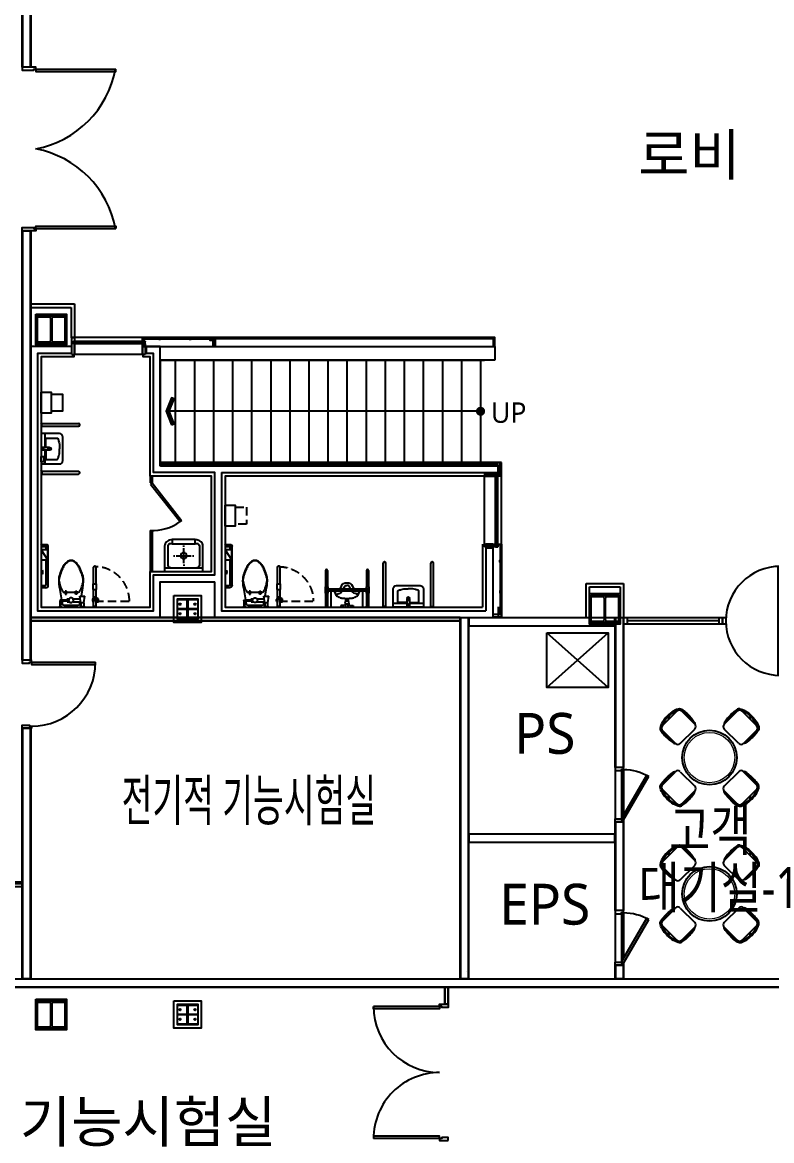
# Model space of a CAD drawing. Header units: millimetres. Extents: x 0 to 420500, y 0 to 297000.
# Drawn here: x 172279 to 183277, y 218560 to 234966 of the extents above; entities that cross this region are included whole.
import ezdxf
from ezdxf.enums import TextEntityAlignment as Align

# ---------------------------------------------------------------- set-up
doc = ezdxf.new("R2010")
doc.units = ezdxf.units.MM
doc.header["$LTSCALE"] = 500
doc.linetypes.add('XR-plan$0$XR-plan$0$DIVIDE', pattern=[1.25, 0.5, -0.25, 0, -0.25, 0, -0.25])
doc.linetypes.add('XR-plan$0$XR-plan$0$HIDDEN', pattern=[0.375, 0.25, -0.125])
doc.layers.add('BACK', color=8, linetype='Continuous')
doc.layers.add('I-FUR-B', color=6, linetype='Continuous')
doc.styles.add('스타일1', font='')
doc.styles.get('스타일1').set_extended_font_data('Malgun Gothic')

# ---------------------------------------------------------------- blocks, each defined once
blk = doc.blocks.new('D-1000')
at = {"layer": 'BACK'}
blk.add_line((30, 125), (30, 1065), dxfattribs=at)
for points in [[(30, 125), (65, 125), (65, 1065), (30, 1065)], [(0, -10), (45, -10), (45, -10), (45, -10), (45, 95), (30, 95), (30, 125), (0, 125), (0, -10)], [(1000, -10), (955, -10), (955, -10), (955, -10), (955, 95), (970, 95), (970, 125), (1000, 125), (1000, -10)]]:
    blk.add_lwpolyline(points, dxfattribs=at)
blk.add_arc((30, 125), 940, 0, 90, dxfattribs=at)
blk = doc.blocks.new('D-2400')
at = {"layer": 'BACK'}
for p, q in [((30, 200), (30, 1370)), ((2370, 200), (2370, 1370))]:
    blk.add_line(p, q, dxfattribs=at)
for points in [[(30, 200), (65, 200), (65, 1370), (30, 1370)], [(2370, 200), (2335, 200), (2335, 1370), (2370, 1370)], [(0, 0), (45, 0), (45, 0), (45, 0), (45, 170), (30, 170), (30, 200), (0, 200), (0, 0)], [(2400, 0), (2355, 0), (2355, 0), (2355, 0), (2355, 170), (2370, 170), (2370, 200), (2400, 200), (2400, 0)]]:
    blk.add_lwpolyline(points, dxfattribs=at)
for centre, start, end in [((-245, -75), 10.7618, 79.2382), ((2645, -75), 100.7618, 169.2382)]:
    blk.add_arc(centre, 1470, start, end, dxfattribs=at)
blk = doc.blocks.new('D-2.0X2.1')
at = {"layer": 'BACK'}
for p, q in [((125, -30), (1095, -30)), ((125, -1970), (1095, -1970))]:
    blk.add_line(p, q, dxfattribs=at)
for points in [[(0, 0), (0, -45), (0, -45), (0, -45), (95, -45), (95, -30), (125, -30), (125, 0), (0, 0)], [(125, -30), (125, -65), (1095, -65), (1095, -30)], [(0, -2000), (0, -1955), (0, -1955), (0, -1955), (95, -1955), (95, -1970), (125, -1970), (125, -2000), (0, -2000)], [(125, -1970), (125, -1935), (1095, -1935), (1095, -1970)]]:
    blk.add_lwpolyline(points, dxfattribs=at)
for centre, start, end in [((125, -30), 270, 0), ((125, -1970), 0, 90)]:
    blk.add_arc(centre, 970, start, end, dxfattribs=at)
blk = doc.blocks.new('D-800A')
at = {"layer": 'BACK'}
for p, q in [((30, 200), (671, 570)), ((755, 170), (45, 170)), ((770, 200), (100, 200)), ((755, 75), (45, 75))]:
    blk.add_line(p, q, dxfattribs=at)
for points in [[(30, 200), (48, 170), (688, 540), (671, 570)], [(0, 75), (45, 75), (45, 75), (45, 75), (45, 170), (30, 170), (30, 200), (0, 200), (0, 75)], [(800, 75), (755, 75), (755, 75), (755, 75), (755, 170), (770, 170), (770, 200), (800, 200), (800, 75)]]:
    blk.add_lwpolyline(points, dxfattribs=at)
blk.add_arc((30, 200), 740, 0, 30, dxfattribs=at)
blk = doc.blocks.new('TABLE SET1')
at = {"color": 0, "lineweight": 0}
blk.add_circle((0, 0), 370, dxfattribs=at)
at = {"layer": 'I-FUR-B', "color": 0, "linetype": 'ByBlock'}
for p, q in [((-478, 681), (-690, 469)), ((-408, 681), (-217, 490)), ((408, 681), (217, 490)), ((478, 681), (690, 469)), ((-616, 592), (-591, 568)), ((-602, 606), (-577, 582)), ((602, 606), (577, 582)), ((616, 592), (591, 568)), ((-690, 398), (-499, 207)), ((-429, 207), (-217, 419)), ((429, 207), (217, 419)), ((690, 398), (499, 207)), ((-690, -398), (-499, -207)), ((-429, -207), (-217, -419)), ((429, -207), (217, -419)), ((690, -398), (499, -207)), ((-478, -681), (-690, -469)), ((-408, -681), (-217, -490)), ((408, -681), (217, -490)), ((478, -681), (690, -469)), ((-616, -592), (-591, -568)), ((-602, -606), (-577, -582)), ((602, -606), (577, -582)), ((616, -592), (591, -568))]:
    blk.add_line(p, q, dxfattribs=at)
blk.add_circle((0, 0), 400, dxfattribs=at)
for centre, radius, start, end in [((-443, 645), 50, 44.9985, 134.9985), ((-442, 708), 7.5, 277.6425, 97.6425), ((443, 645), 50, 45.0015, 135.0015), ((442, 708), 7.5, 82.3575, 262.3575), ((-718, 432), 7.5, 172.3545, 352.3545), ((-655, 433), 50, 134.9985, 224.9985), ((-252, 454), 50, 314.9985, 44.9985), ((252, 454), 50, 135.0015, 225.0015), ((655, 433), 50, 315.0015, 45.0015), ((718, 432), 7.5, 187.6455, 7.6455), ((-464, 242), 50, 224.9985, 314.9985), ((464, 242), 50, 225.0015, 315.0015), ((-464, -242), 50, 45.0015, 135.0015), ((464, -242), 50, 44.9985, 134.9985), ((-718, -432), 7.5, 7.6455, 187.6455), ((-655, -433), 50, 135.0015, 225.0015), ((-252, -454), 50, 315.0015, 45.0015), ((252, -454), 50, 134.9985, 224.9985), ((655, -433), 50, 314.9985, 44.9985), ((718, -432), 7.5, 352.3545, 172.3545), ((-443, -645), 50, 225.0015, 315.0015), ((-442, -708), 7.5, 262.3575, 82.3575), ((443, -645), 50, 224.9985, 314.9985), ((442, -708), 7.5, 97.6425, 277.6425)]:
    blk.add_arc(centre, radius, start, end, dxfattribs=at)
for centre, major_axis, ratio, start_param, end_param in [((-549, 539), (-163, -163), 0.434783, 3.659342, 5.765436), ((326, 601), (110, 112), 0.182269, 0, 3.141593), ((326, 601), (110, 112), 0.182269, 5.851094, 5.976716), ((-611, 317), (-112, 110), 0.182269, 0, 3.141593), ((-611, 317), (-112, 110), 0.182269, 5.851094, 5.976716), ((611, -317), (112, -110), 0.182269, 0, 3.141593), ((-326, -601), (-110, -112), 0.182269, 0, 3.141593), ((549, -539), (163, 163), 0.434783, 3.659342, 5.765436), ((611, -317), (112, -110), 0.182269, 5.851094, 5.976716), ((-326, -601), (-110, -112), 0.182269, 5.851094, 5.976716)]:
    blk.add_ellipse(centre, major_axis=major_axis, ratio=ratio, start_param=start_param, end_param=end_param, dxfattribs=at)
at = {"layer": 'I-FUR-B', "color": 0, "linetype": 'ByBlock', "extrusion": (0, 0, -1)}
for centre, major_axis, ratio, start_param, end_param in [((-326, 601), (-110, 112), 0.182269, 5.851094, 5.976716), ((-326, 601), (-110, 112), 0.182269, 0, 3.141593), ((549, 539), (163, -163), 0.434783, 3.659342, 5.765436), ((611, 317), (112, 110), 0.182269, 0, 3.141593), ((611, 317), (112, 110), 0.182269, 5.851094, 5.976716), ((-611, -317), (-112, -110), 0.182269, 0, 3.141593), ((-549, -539), (-163, 163), 0.434783, 3.659342, 5.765436), ((-611, -317), (-112, -110), 0.182269, 5.851094, 5.976716), ((326, -601), (110, -112), 0.182269, 0, 3.141593), ((326, -601), (110, -112), 0.182269, 5.851094, 5.976716)]:
    blk.add_ellipse(centre, major_axis=major_axis, ratio=ratio, start_param=start_param, end_param=end_param, dxfattribs=at)
at = {"layer": 'I-FUR-B', "color": 0, "linetype": 'ByBlock'}
for points, knots in [([(-441, 701), (-445, 700), (-449, 699), (-459, 697), (-464, 696), (-477, 691), (-486, 688), (-503, 679), (-512, 674), (-531, 663), (-540, 657), (-559, 644), (-568, 636), (-586, 621), (-595, 613), (-613, 596), (-621, 587), (-637, 569), (-645, 560), (-659, 541), (-666, 532), (-678, 513), (-683, 504), (-693, 486), (-697, 477), (-703, 460), (-706, 452), (-709, 440), (-710, 435), (-710, 431)], [3.659342, 3.659342, 3.659342, 3.659342, 3.76167, 3.76167, 3.863999, 3.863999, 4.027435, 4.027435, 4.190872, 4.190872, 4.354309, 4.354309, 4.517745, 4.517745, 4.681182, 4.681182, 4.844618, 4.844618, 5.008055, 5.008055, 5.171492, 5.171492, 5.334928, 5.334928, 5.498365, 5.498365, 5.661802, 5.661802, 5.765436, 5.765436, 5.765436, 5.765436]), ([(-422, 691), (-423, 693), (-424, 694), (-425, 698), (-426, 700), (-427, 703), (-427, 704), (-428, 705)], [5.7265501, 5.7265501, 5.7265501, 5.7265501, 5.8081109, 5.8081109, 5.9106349, 5.9106349, 5.9748515, 5.9748515, 5.9748515, 5.9748515]), ([(-428, 705), (-426, 704), (-425, 704), (-422, 703), (-421, 702), (-417, 700), (-415, 699), (-409, 696), (-404, 692), (-393, 685), (-387, 681), (-375, 671), (-369, 666), (-356, 655), (-349, 649), (-332, 633), (-322, 623), (-302, 603), (-292, 593), (-274, 572), (-266, 562), (-252, 545), (-247, 537), (-238, 525), (-235, 520), (-231, 513), (-229, 510), (-227, 505), (-226, 503), (-225, 500), (-225, 499), (-225, 498)], [0.308334, 0.308334, 0.308334, 0.308334, 0.393328, 0.393328, 0.478323, 0.478323, 0.563318, 0.563318, 0.749316, 0.749316, 0.935315, 0.935315, 1.121313, 1.121313, 1.307312, 1.307312, 1.582737, 1.582737, 1.858163, 1.858163, 2.133588, 2.133588, 2.361079, 2.361079, 2.537351, 2.537351, 2.666518, 2.666518, 2.769042, 2.769042, 2.833259, 2.833259, 2.833259, 2.833259]), ([(428, 705), (426, 704), (425, 704), (422, 703), (421, 702), (417, 700), (415, 699), (409, 696), (404, 692), (393, 685), (387, 681), (375, 671), (369, 666), (356, 655), (349, 649), (332, 633), (322, 623), (302, 603), (292, 593), (274, 572), (266, 562), (252, 545), (247, 537), (238, 525), (235, 520), (231, 513), (229, 510), (227, 505), (226, 503), (225, 500), (225, 499), (225, 498)], [0.308334, 0.308334, 0.308334, 0.308334, 0.393328, 0.393328, 0.478323, 0.478323, 0.563318, 0.563318, 0.749316, 0.749316, 0.935315, 0.935315, 1.121313, 1.121313, 1.307312, 1.307312, 1.582737, 1.582737, 1.858163, 1.858163, 2.133588, 2.133588, 2.361079, 2.361079, 2.537351, 2.537351, 2.666518, 2.666518, 2.769042, 2.769042, 2.833259, 2.833259, 2.833259, 2.833259]), ([(422, 691), (423, 693), (424, 694), (425, 698), (426, 700), (427, 703), (427, 704), (428, 705)], [5.7265501, 5.7265501, 5.7265501, 5.7265501, 5.8081109, 5.8081109, 5.9106349, 5.9106349, 5.9748515, 5.9748515, 5.9748515, 5.9748515]), ([(441, 701), (445, 700), (449, 699), (459, 697), (464, 696), (477, 691), (486, 688), (503, 679), (512, 674), (531, 663), (540, 657), (559, 644), (568, 636), (586, 621), (595, 613), (613, 596), (621, 587), (637, 569), (645, 560), (659, 541), (666, 532), (678, 513), (683, 504), (693, 486), (697, 477), (703, 460), (706, 452), (709, 440), (710, 435), (710, 431)], [3.659342, 3.659342, 3.659342, 3.659342, 3.76167, 3.76167, 3.863999, 3.863999, 4.027435, 4.027435, 4.190872, 4.190872, 4.354309, 4.354309, 4.517745, 4.517745, 4.681182, 4.681182, 4.844618, 4.844618, 5.008055, 5.008055, 5.171492, 5.171492, 5.334928, 5.334928, 5.498365, 5.498365, 5.661802, 5.661802, 5.765436, 5.765436, 5.765436, 5.765436]), ([(-714, 418), (-714, 417), (-713, 416), (-712, 413), (-712, 411), (-710, 408), (-709, 406), (-705, 399), (-702, 394), (-695, 384), (-691, 378), (-681, 366), (-676, 359), (-665, 346), (-659, 339), (-643, 322), (-633, 312), (-613, 292), (-602, 282), (-582, 264), (-572, 256), (-554, 242), (-547, 237), (-535, 229), (-530, 226), (-522, 221), (-519, 220), (-514, 218), (-512, 217), (-510, 216), (-509, 216), (-508, 215)], [0.308334, 0.308334, 0.308334, 0.308334, 0.393328, 0.393328, 0.478323, 0.478323, 0.563318, 0.563318, 0.749316, 0.749316, 0.935315, 0.935315, 1.121313, 1.121313, 1.307312, 1.307312, 1.582737, 1.582737, 1.858163, 1.858163, 2.133588, 2.133588, 2.361079, 2.361079, 2.537351, 2.537351, 2.666518, 2.666518, 2.769042, 2.769042, 2.833259, 2.833259, 2.833259, 2.833259]), ([(-700, 412), (-702, 413), (-704, 414), (-708, 416), (-710, 416), (-712, 417), (-713, 418), (-714, 418)], [5.7265501, 5.7265501, 5.7265501, 5.7265501, 5.8081109, 5.8081109, 5.9106349, 5.9106349, 5.9748515, 5.9748515, 5.9748515, 5.9748515]), ([(714, 418), (714, 417), (713, 416), (712, 413), (712, 411), (710, 408), (709, 406), (705, 399), (702, 394), (695, 384), (691, 378), (681, 366), (676, 359), (665, 346), (659, 339), (643, 322), (633, 312), (613, 292), (602, 282), (582, 264), (572, 256), (554, 242), (547, 237), (535, 229), (530, 226), (522, 221), (519, 220), (514, 218), (512, 217), (510, 216), (509, 216), (508, 215)], [0.308334, 0.308334, 0.308334, 0.308334, 0.393328, 0.393328, 0.478323, 0.478323, 0.563318, 0.563318, 0.749316, 0.749316, 0.935315, 0.935315, 1.121313, 1.121313, 1.307312, 1.307312, 1.582737, 1.582737, 1.858163, 1.858163, 2.133588, 2.133588, 2.361079, 2.361079, 2.537351, 2.537351, 2.666518, 2.666518, 2.769042, 2.769042, 2.833259, 2.833259, 2.833259, 2.833259]), ([(700, 412), (702, 413), (704, 414), (708, 416), (710, 416), (712, 417), (713, 418), (714, 418)], [5.7265501, 5.7265501, 5.7265501, 5.7265501, 5.8081109, 5.8081109, 5.9106349, 5.9106349, 5.9748515, 5.9748515, 5.9748515, 5.9748515]), ([(-714, -418), (-714, -417), (-713, -416), (-712, -413), (-712, -411), (-710, -408), (-709, -406), (-705, -399), (-702, -394), (-695, -384), (-691, -378), (-681, -366), (-676, -359), (-665, -346), (-659, -339), (-643, -322), (-633, -312), (-613, -292), (-602, -282), (-582, -264), (-572, -256), (-554, -242), (-547, -237), (-535, -229), (-530, -226), (-522, -221), (-519, -220), (-514, -218), (-512, -217), (-510, -216), (-509, -216), (-508, -215)], [0.308334, 0.308334, 0.308334, 0.308334, 0.393328, 0.393328, 0.478323, 0.478323, 0.563318, 0.563318, 0.749316, 0.749316, 0.935315, 0.935315, 1.121313, 1.121313, 1.307312, 1.307312, 1.582737, 1.582737, 1.858163, 1.858163, 2.133588, 2.133588, 2.361079, 2.361079, 2.537351, 2.537351, 2.666518, 2.666518, 2.769042, 2.769042, 2.833259, 2.833259, 2.833259, 2.833259]), ([(714, -418), (714, -417), (713, -416), (712, -413), (712, -411), (710, -408), (709, -406), (705, -399), (702, -394), (695, -384), (691, -378), (681, -366), (676, -359), (665, -346), (659, -339), (643, -322), (633, -312), (613, -292), (602, -282), (582, -264), (572, -256), (554, -242), (547, -237), (535, -229), (530, -226), (522, -221), (519, -220), (514, -218), (512, -217), (510, -216), (509, -216), (508, -215)], [0.308334, 0.308334, 0.308334, 0.308334, 0.393328, 0.393328, 0.478323, 0.478323, 0.563318, 0.563318, 0.749316, 0.749316, 0.935315, 0.935315, 1.121313, 1.121313, 1.307312, 1.307312, 1.582737, 1.582737, 1.858163, 1.858163, 2.133588, 2.133588, 2.361079, 2.361079, 2.537351, 2.537351, 2.666518, 2.666518, 2.769042, 2.769042, 2.833259, 2.833259, 2.833259, 2.833259]), ([(-700, -412), (-702, -413), (-704, -414), (-708, -416), (-710, -416), (-712, -417), (-713, -418), (-714, -418)], [5.7265501, 5.7265501, 5.7265501, 5.7265501, 5.8081109, 5.8081109, 5.9106349, 5.9106349, 5.9748515, 5.9748515, 5.9748515, 5.9748515]), ([(-441, -701), (-445, -700), (-449, -699), (-459, -697), (-464, -696), (-477, -691), (-486, -688), (-503, -679), (-512, -674), (-531, -663), (-540, -657), (-559, -644), (-568, -636), (-586, -621), (-595, -613), (-613, -596), (-621, -587), (-637, -569), (-645, -560), (-659, -541), (-666, -532), (-678, -513), (-683, -504), (-693, -486), (-697, -477), (-703, -460), (-706, -452), (-709, -440), (-710, -435), (-710, -431)], [3.659342, 3.659342, 3.659342, 3.659342, 3.76167, 3.76167, 3.863999, 3.863999, 4.027435, 4.027435, 4.190872, 4.190872, 4.354309, 4.354309, 4.517745, 4.517745, 4.681182, 4.681182, 4.844618, 4.844618, 5.008055, 5.008055, 5.171492, 5.171492, 5.334928, 5.334928, 5.498365, 5.498365, 5.661802, 5.661802, 5.765436, 5.765436, 5.765436, 5.765436]), ([(441, -701), (445, -700), (449, -699), (459, -697), (464, -696), (477, -691), (486, -688), (503, -679), (512, -674), (531, -663), (540, -657), (559, -644), (568, -636), (586, -621), (595, -613), (613, -596), (621, -587), (637, -569), (645, -560), (659, -541), (666, -532), (678, -513), (683, -504), (693, -486), (697, -477), (703, -460), (706, -452), (709, -440), (710, -435), (710, -431)], [3.659342, 3.659342, 3.659342, 3.659342, 3.76167, 3.76167, 3.863999, 3.863999, 4.027435, 4.027435, 4.190872, 4.190872, 4.354309, 4.354309, 4.517745, 4.517745, 4.681182, 4.681182, 4.844618, 4.844618, 5.008055, 5.008055, 5.171492, 5.171492, 5.334928, 5.334928, 5.498365, 5.498365, 5.661802, 5.661802, 5.765436, 5.765436, 5.765436, 5.765436]), ([(700, -412), (702, -413), (704, -414), (708, -416), (710, -416), (712, -417), (713, -418), (714, -418)], [5.7265501, 5.7265501, 5.7265501, 5.7265501, 5.8081109, 5.8081109, 5.9106349, 5.9106349, 5.9748515, 5.9748515, 5.9748515, 5.9748515]), ([(-428, -705), (-426, -704), (-425, -704), (-422, -703), (-421, -702), (-417, -700), (-415, -699), (-409, -696), (-404, -692), (-393, -685), (-387, -681), (-375, -671), (-369, -666), (-356, -655), (-349, -649), (-332, -633), (-322, -623), (-302, -603), (-292, -593), (-274, -572), (-266, -562), (-252, -545), (-247, -537), (-238, -525), (-235, -520), (-231, -513), (-229, -510), (-227, -505), (-226, -503), (-225, -500), (-225, -499), (-225, -498)], [0.308334, 0.308334, 0.308334, 0.308334, 0.393328, 0.393328, 0.478323, 0.478323, 0.563318, 0.563318, 0.749316, 0.749316, 0.935315, 0.935315, 1.121313, 1.121313, 1.307312, 1.307312, 1.582737, 1.582737, 1.858163, 1.858163, 2.133588, 2.133588, 2.361079, 2.361079, 2.537351, 2.537351, 2.666518, 2.666518, 2.769042, 2.769042, 2.833259, 2.833259, 2.833259, 2.833259]), ([(428, -705), (426, -704), (425, -704), (422, -703), (421, -702), (417, -700), (415, -699), (409, -696), (404, -692), (393, -685), (387, -681), (375, -671), (369, -666), (356, -655), (349, -649), (332, -633), (322, -623), (302, -603), (292, -593), (274, -572), (266, -562), (252, -545), (247, -537), (238, -525), (235, -520), (231, -513), (229, -510), (227, -505), (226, -503), (225, -500), (225, -499), (225, -498)], [0.308334, 0.308334, 0.308334, 0.308334, 0.393328, 0.393328, 0.478323, 0.478323, 0.563318, 0.563318, 0.749316, 0.749316, 0.935315, 0.935315, 1.121313, 1.121313, 1.307312, 1.307312, 1.582737, 1.582737, 1.858163, 1.858163, 2.133588, 2.133588, 2.361079, 2.361079, 2.537351, 2.537351, 2.666518, 2.666518, 2.769042, 2.769042, 2.833259, 2.833259, 2.833259, 2.833259]), ([(-422, -691), (-423, -693), (-424, -694), (-425, -698), (-426, -700), (-427, -703), (-427, -704), (-428, -705)], [5.7265501, 5.7265501, 5.7265501, 5.7265501, 5.8081109, 5.8081109, 5.9106349, 5.9106349, 5.9748515, 5.9748515, 5.9748515, 5.9748515]), ([(422, -691), (423, -693), (424, -694), (425, -698), (426, -700), (427, -703), (427, -704), (428, -705)], [5.7265501, 5.7265501, 5.7265501, 5.7265501, 5.8081109, 5.8081109, 5.9106349, 5.9106349, 5.9748515, 5.9748515, 5.9748515, 5.9748515])]:
    blk.add_open_spline(points, degree=3, knots=knots, dxfattribs=at)
for points in [[(-225, 498), (-225, 498), (-225, 498), (-225, 498)], [(225, 498), (225, 498), (225, 498), (225, 498)], [(-508, 215), (-508, 215), (-508, 215), (-508, 216)], [(508, 215), (508, 215), (508, 215), (508, 216)], [(-508, -215), (-508, -215), (-508, -215), (-508, -216)], [(508, -215), (508, -215), (508, -215), (508, -216)], [(-225, -498), (-225, -498), (-225, -498), (-225, -498)], [(225, -498), (225, -498), (225, -498), (225, -498)]]:
    blk.add_open_spline(points, degree=3, dxfattribs=at)
blk = doc.blocks.new('D-900C')
at = {"layer": 'BACK'}
for points in [[(820, 800), (850, 800), (850, -800), (820, -800)], [(50, -50), (0, -50), (0, 50), (50, 50)], [(900, -50), (850, -50), (850, 50), (900, 50)]]:
    blk.add_lwpolyline(points, close=True, dxfattribs=at)
blk.add_arc((850, 0), 800, 90, 270, dxfattribs=at)
blk = doc.blocks.new('XR-plan$0$XR-plan$0$A$C0D6A5F3A')
at = {"layer": 'BACK'}
for p, q in [((-40, 250, 0), (-80, 250, 0)), ((-80, 230, 0), (-80, 250, 0)), ((-79, 230, 0), (-80, 230, 0)), ((-41, 249, 0), (-79, 249, 0)), ((-79, 1, 0), (-79, 249, 0)), ((-77, 1, 0), (-77, 249, 0)), ((-41, 199, 0), (-55, 199, 0)), ((-55, 155, 0), (-55, 199, 0)), ((-40, 198, 0), (-54, 198, 0)), ((-54, 156, 0), (-54, 198, 0)), ((-49, 161, 0), (-49, 193, 0)), ((1000, 193, 0), (-49, 193, 0)), ((-49, 193, 0), (-49, 161, 0)), ((-49, 161, 0), (-49, 193, 0)), ((-49, 183, 0), (1000, 183, 0)), ((-49, 177, 0), (1000, 177, 0)), ((-49, 171, 0), (1000, 171, 0)), ((-41, 249, 0), (-41, 199, 0)), ((1991, 250, 0), (-40, 250, 0)), ((-40, 250, 0), (-40, 198, 0)), ((962, 239, 0), (1195, 239, 0)), ((962, 230, 0), (1195, 230, 0)), ((1000, 161, 0), (1000, 193, 0)), ((1225, 239, 0), (1645, 239, 0)), ((1225, 230, 0), (1645, 230, 0)), ((1675, 239, 0), (1988, 239, 0)), ((1675, 230, 0), (1988, 230, 0)), ((2027, 121, 0), (2027, 249, 0)), ((-80, 0, 0), (-80, 150, 0)), ((-79, 150, 0), (-80, 150, 0)), ((-80, 0, 0), (-40, 0, 0)), ((-79, 1, 0), (-41, 1, 0)), ((-41, 155, 0), (-55, 155, 0)), ((-40, 156, 0), (-54, 156, 0)), ((1000, 161, 0), (-49, 161, 0)), ((-41, 155, 0), (-41, 1, 0)), ((1000, 0, 0), (-41, 0, 0)), ((-40, 1, 0), (-40, 156, 0)), ((-40, 156, 0), (-40, 0, 0)), ((998, 122, 0), (962, 158, 0)), ((998, 158, 0), (962, 122, 0)), ((2029, 150, 0), (2030, 150, 0))]:
    blk.add_line(p, q, dxfattribs=at)
at = {"layer": 'BACK', "elevation": 0}
for points in [[(1000, 197), (1000, 195), (960, 195), (960, 250), (1990, 250), (1990, 210), (1950, 210), (1950, 212)], [(1000, 197), (962, 197), (962, 248), (1988, 248), (1988, 212), (1950, 212)], [(2030, 230), (2030, 250), (1990, 250), (1990, 233), (1990, 233), (1990, 217), (1990, 217), (1990, 120), (2030, 120), (2030, 150)], [(1015, 20), (1015, 120), (2030, 120)]]:
    blk.add_lwpolyline(points, dxfattribs=at)
for points in [[(1223, 227), (1223, 248), (1250, 248), (1250, 247), (1225, 247), (1225, 225), (1195, 225), (1195, 247), (1170, 247), (1170, 248), (1197, 248), (1197, 227)], [(1647, 227), (1647, 248), (1620, 248), (1620, 247), (1645, 247), (1645, 225), (1675, 225), (1675, 247), (1700, 247), (1700, 248), (1673, 248), (1673, 227)], [(2029, 121), (2029, 249), (1991, 249), (1991, 234), (1991, 234), (1991, 216), (1991, 216), (1991, 121)], [(1000, 120), (960, 120), (960, 160), (1000, 160)], [(1000, 0), (960, 0), (960, 120), (1000, 120)], [(998, 122), (962, 122), (962, 158), (998, 158)], [(998, 2), (962, 2), (962, 118), (998, 118)]]:
    blk.add_lwpolyline(points, close=True, dxfattribs=at)
blk = doc.blocks.new('XR-plan$0$XR-plan$0$BASE_평면도$0$XREF-평면$0$장애인세면대')
at = {"layer": 'BACK'}
for p, q in [((54, 222), (54, 22)), ((54, -22), (54, -222))]:
    blk.add_line(p, q, dxfattribs=at)
blk.add_lwpolyline([(319, 172, 0.414214), (269, 222), (0, 222), (0, -222), (269, -222, 0.414214), (319, -172)], format="xyb", close=True, dxfattribs=at)
for points in [[(12, 22), (118, 22, -0.210311), (118, -22), (12, -22, -0.201191), (12, 22, 1)], [(70, 22), (70, 155), (232, 155, -0.272815), (244, 149, -0.070145), (261, 104, -0.045491), (269, 67, -0.022087), (272, 0, -0.022087)], [(95, 22, -0.210311), (95, -22, -1)], [(70, -22), (70, -155), (232, -155, 0.272815), (244, -149, 0.070145), (261, -104, 0.045491), (269, -67, 0.022087), (272, 0, 0.022087)]]:
    blk.add_lwpolyline(points, format="xyb", dxfattribs=at)
for centre, radius in [((30, 0), 16.8), ((130, 0), 20.8)]:
    blk.add_circle(centre, radius, dxfattribs=at)
blk = doc.blocks.new('장애 소변기')
at = {"layer": 'BACK'}
for p, q in [((-505, -2), (-505, 0)), ((-497, -10), (-464, -10)), ((-495, -205), (-495, -10)), ((-466, -205), (-466, -10)), ((-456, -2), (-456, 0)), ((-270, -25), (-270, 0)), ((-220, -25), (-270, -25)), ((-205, -40), (-220, -25)), ((-205, -65), (-205, -40)), ((-155, -105), (-205, -105)), ((-205, -105), (-205, -110)), ((-205, -110), (-155, -110)), ((-195, 0), (-195, -50)), ((-190, -95), (-190, -105)), ((-170, -95), (-170, -105)), ((-165, 0), (-165, -50)), ((-155, -40), (-140, -25)), ((-155, -65), (-155, -40)), ((-155, -110), (-155, -105)), ((-140, -25), (-90, -25)), ((-90, -25), (-90, 0)), ((95, -2), (95, 0)), ((136, -10), (103, -10)), ((105, -205), (105, -10)), ((134, -205), (134, -10)), ((144, -2), (144, 0)), ((-499, -301), (-499, -205)), ((-499, -205), (-461, -205)), ((-499, -301), (-461, -301)), ((-495, -538), (-495, -301)), ((-480, -238), (120, -238)), ((-480, -268), (120, -268)), ((-466, -538), (-466, -301)), ((-461, -238), (-461, -205)), ((-461, -301), (-461, -268)), ((101, -238), (101, -205)), ((139, -205), (101, -205)), ((101, -301), (101, -268)), ((139, -301), (101, -301)), ((105, -538), (105, -301)), ((134, -538), (134, -301)), ((139, -301), (139, -205))]:
    blk.add_line(p, q, dxfattribs=at)
for points in [[(50, 0), (50, -265, -0.198912), (45, -270), (15, -270, -0.198912), (10, -265, -0.157252), (5, -230, 0.337547), (-100, -310, -0.389909), (-180, -360, -0.389909), (-260, -310, 0.337547), (-365, -230, -0.157252), (-370, -265, -0.198912), (-375, -270), (-405, -270, -0.198912), (-410, -265), (-410, 0)], [(5, -230, 0.019564), (-10, -190, 0.037775), (-25, -170, 0.078156), (-80, -140, 0.008472), (-105, -135, 0.029725), (-180, -130, 0.029725), (-255, -135, 0.008472), (-280, -140, 0.078156), (-335, -170, 0.037775), (-350, -190, 0.019564), (-365, -230, -0.157252)], [(-350, -190, -0.028843), (-329, -192, -0.042834), (-315, -195, -0.02628), (-282, -208, -0.069019), (-270, -215, -0.04558), (-257, -229, -0.043799), (-245, -245, -0.025173), (-236, -263, 0.020072), (-225, -285, 0.022189), (-215, -302, 0.027483), (-205, -315, 0.170498), (-198, -319, 0.080612), (-180, -320)], [(-10, -190, 0.028843), (-31, -192, 0.042834), (-45, -195, 0.02628), (-79, -208, 0.069019), (-90, -215, 0.04558), (-104, -229, 0.043799), (-115, -245, 0.025173), (-124, -263, -0.020072), (-135, -285, -0.022189), (-146, -302, -0.027483), (-155, -315, -0.170498), (-163, -319, -0.080612), (-180, -320)]]:
    blk.add_lwpolyline(points, format="xyb", dxfattribs=at)
blk.add_circle((-180, -70), 25, dxfattribs=at)
at = {"layer": 'BACK', "extrusion": (-7.48363e-10, -9.35986e-08, 1)}
for centre in [(-497, -2, 0), (103, -2, 0)]:
    blk.add_arc(centre, 7.61, 180, 270, dxfattribs=at)
at = {"layer": 'BACK', "extrusion": (7.48363e-10, -9.35986e-08, 1)}
for centre in [(-464, -2, 0), (136, -2, 0)]:
    blk.add_arc(centre, 7.61, 270, 0, dxfattribs=at)
at = {"layer": 'BACK'}
for centre, radius, start, end in [((-480, -253), 19, 50.805, 309.195), ((-480, -253), 14.7, 90, 270), ((120, -253), 19, 230.805, 129.195), ((120, -253), 14.7, 270, 90), ((-480, -538), 14.7, 180, 0), ((120, -538), 14.7, 180, 0)]:
    blk.add_arc(centre, radius, start, end, dxfattribs=at)
blk = doc.blocks.new('XR-plan$0$XR-plan$0$XR-1f$0$XR-1F$0$xr-1f$0$LAV-4P')
at = {"layer": 'BACK', "linetype": 'XR-plan$0$XR-plan$0$DIVIDE'}
for p, q in [((0, -100), (0, -80)), ((0, -120), (0, -340)), ((-150, -230), (-130, -230)), ((-110, -230), (110, -230)), ((130, -230), (150, -230)), ((0, -360), (0, -380))]:
    blk.add_line(p, q, dxfattribs=at)
at = {"layer": 'BACK'}
blk.add_lwpolyline([(-280, 0), (280, 0), (280, -370, -0.414214), (190, -460), (170, -460), (170, -465), (-170, -465), (-170, -460), (-190, -460, -0.414214), (-280, -370)], format="xyb", close=True, dxfattribs=at)
for points in [[(-280, -40, 0.414214), (-270, -50), (270, -50, 0.414214), (280, -40)], [(-190, -50, 0.414214), (-230, -90), (-230, -370, 0.414214), (-190, -410), (-170, -410)], [(170, -410), (190, -410, 0.414214), (230, -370), (230, -90, 0.414214), (190, -50)]]:
    blk.add_lwpolyline(points, format="xyb", dxfattribs=at)
blk.add_lwpolyline([(-170, -460), (-170, -405), (170, -405), (170, -460)], dxfattribs=at)
blk.add_circle((0, -230), 45, dxfattribs=at)
blk = doc.blocks.new('9999')
at = {"layer": 'BACK'}
for p, q in [((-105, 325), (-105, 900)), ((-100, 689), (-100, 841)), ((0, 841), (-100, 689)), ((-100, 841), (0, 841)), ((-90, 915), (-10, 915)), ((-90, 885), (-10, 885)), ((-75, 841), (-75, 885)), ((-10, 884), (-10, 916)), ((-7, 923), (0, 930)), ((-7, 877), (0, 870)), ((-100, 689), (0, 689)), ((-75, 325), (-75, 689)), ((-810, 343), (-810, 586)), ((-770, 343), (-769, 586)), ((-13, 539), (-20, 546)), ((-13, 493), (-20, 486)), ((-10, 500), (-10, 532)), ((-10, 531), (0, 531)), ((-10, 501), (0, 501)), ((-766, 343), (-813, 343)), ((-813, 262), (-813, 343)), ((-766, 262), (-766, 343)), ((-7, 323), (0, 330)), ((-766, 262), (-813, 262)), ((-810, 150), (-810, 262)), ((-770, 150), (-770, 262)), ((-626, 65), (-642, 165)), ((-569, 165), (-642, 165)), ((-585, 65), (-569, 165)), ((-505, 234), (-526, 234)), ((-526, 234), (-526, 193)), ((-526, 193), (-505, 193)), ((-505, 193), (-505, 234)), ((-375, 234), (-354, 234)), ((-375, 193), (-375, 234)), ((-354, 193), (-375, 193)), ((-354, 234), (-354, 193)), ((-64, 315), (-10, 315)), ((-64, 285), (-10, 285)), ((-10, 284), (-10, 316)), ((-7, 277), (0, 270)), ((-842, 123), (-792, 123)), ((-842, 77), (-842, 123)), ((-842, 77), (-810, 77)), ((-813, 7), (-820, 0)), ((-813, 7), (-820, 0)), ((-813, 150), (-766, 150)), ((-813, 150), (-813, 98)), ((-810, 9), (-810, 100)), ((-806, 10), (-774, 10)), ((-806, 10), (-774, 10)), ((-770, 9), (-770, 100)), ((-767, 7), (-760, 0)), ((-767, 7), (-760, 0)), ((-766, 150), (-766, 100)), ((-635, 10), (-641, 0)), ((-575, 10), (-635, 10)), ((-626, 65), (-585, 65)), ((-625, 65), (-625, 10)), ((-585, 65), (-585, 10)), ((-469, 82), (-583, 82)), ((-469, 123), (-576, 123)), ((-570, 0), (-575, 10)), ((-385, 123), (-411, 123)), ((-385, 82), (-411, 82)), ((-385, 82), (-385, 123)), ((-300, 109), (-385, 109)), ((-302, 93), (-385, 93)), ((-302, 93), (-316, 35)), ((-291, 10), (-296, 0)), ((-270, 10), (-291, 10)), ((-287, 81), (-287, 10)), ((-274, 89), (-274, 10)), ((-265, 0), (-270, 10))]:
    blk.add_line(p, q, dxfattribs=at)
at = {"layer": 'BACK', "linetype": 'XR-plan$0$XR-plan$0$HIDDEN'}
blk.add_line((-790, 90), (-1296, 90), dxfattribs=at)
at = {"layer": 'BACK'}
blk.add_lwpolyline([(0, 1190), (0, 1500), (-150, 1500), (-150, 1190)], close=True, dxfattribs=at)
at = {"layer": 'BACK', "linetype": 'XR-plan$0$XR-plan$0$HIDDEN'}
blk.add_lwpolyline([(-150, 1470), (-317, 1470), (-317, 1220), (-150, 1220)], dxfattribs=at)
at = {"layer": 'BACK'}
for points in [[(-590, 165), (-611, 284, -0.022182), (-620, 353, -0.0294), (-621, 405, -0.029565), (-618, 441, -0.035314), (-611, 470, -0.006976), (-607, 483, -0.004694), (-601, 501, -0.019426), (-585, 542, -0.015468), (-561, 591, -0.040875), (-542, 622, -0.036447), (-516, 652, -0.04843), (-491, 672, -0.068612), (-470, 682, -0.037226), (-455, 686, -0.041311), (-440, 687)], [(-440, 687, -0.041311), (-425, 686, -0.037226), (-410, 682, -0.068612), (-389, 672, -0.04843), (-364, 652, -0.036447), (-338, 622, -0.040875), (-319, 591, -0.015468), (-295, 542, -0.019426), (-279, 501, -0.004694), (-273, 483, -0.006976), (-269, 470, -0.035314), (-262, 441, -0.029565), (-259, 405, -0.0294), (-260, 353, -0.022182), (-269, 284), (-300, 109)], [(-316, 35, -0.025867), (-364, 32), (-440, 32), (-516, 32, -0.024922), (-562, 35, -0.25497), (-566, 37, -0.056948), (-568, 42, -0.016043), (-571, 57), (-575, 82)]]:
    blk.add_lwpolyline(points, format="xyb", dxfattribs=at)
at = {"layer": 'BACK', "elevation": 0}
blk.add_lwpolyline([(-440, 682, -0.044905), (-422, 681, -0.063275), (-410, 677, -0.056457), (-392, 667, -0.038661), (-369, 647, -0.016027), (-349, 625, -0.028675), (-339, 612, -0.023657), (-323, 585, -0.022415), (-309, 556, -0.010632), (-300, 533, -0.00591), (-284, 491, -0.01631), (-269, 446, -0.029266), (-264, 420, -0.059581), (-263, 397, -0.031679), (-269, 355, -0.018716), (-279, 311, -0.029941), (-289, 284, -0.016406), (-297, 266, -0.013101), (-309, 244, -0.031874), (-321, 225, -0.236068), (-324, 224), (-440, 224), (-556, 224, -0.198912), (-565, 227, -0.091569), (-576, 244, -0.015343), (-583, 260, -0.011028), (-591, 284, -0.00909), (-603, 321, -0.010307), (-611, 355, -0.040097), (-617, 394, -0.059581), (-616, 420, -0.029266), (-611, 446, -0.01631), (-596, 491, -0.00591), (-580, 533, -0.010632), (-571, 556, -0.022415), (-556, 587, -0.027113), (-541, 612, -0.025219), (-530, 625, -0.015085), (-511, 647, -0.026781), (-495, 661, -0.03156), (-480, 672, -0.081068), (-464, 679, -0.057721)], format="xyb", close=True, dxfattribs=at)
at = {"layer": 'BACK'}
blk.add_lwpolyline([(-302, 93), (-302, 93)], dxfattribs=at)
for centre, radius, start, end in [((-90, 900), 15.1, 90, 270), ((0, 916), 10.1, 135, 180), ((0, 884), 10.1, 180, 225), ((-790, 586), 20.2, 360, 180), ((-790, 586), 20.2, 360, 180), ((63, 516), 88.3, 159.9867, 200.0133), ((-20, 532), 10.1, 360, 45), ((-20, 500), 10.1, 315, 360), ((-64, 325), 40.3, 180, 270), ((-64, 325), 10.1, 180, 270), ((0, 316), 10.1, 135, 180), ((0, 284), 10.1, 180, 225), ((-790, 100), 36.4, 129.5338, 236.2795), ((-790, 100), 23.2, 330.1507, 209.8493), ((-806, 0), 10.1, 90, 135), ((-806, 0), 10.1, 90, 135), ((-790, 100), 20.2, 360, 180), ((-774, 0), 10.1, 45, 90), ((-774, 0), 10.1, 45, 90), ((-790, 100), 36.4, 303.4956, 50.4662), ((-440, 103), 35.3, 343.7398, 214.8499), ((-440, 103), 35.3, 214.8499, 343.7398), ((-299, 72), 21.2, 67.3982, 99.6867), ((-300, 83), 26.6, 12.0438, 89.6732), ((-298, 83), 11.4, 350.6961, 49.6364)]:
    blk.add_arc(centre, radius, start, end, dxfattribs=at)
at = {"layer": 'BACK', "linetype": 'XR-plan$0$XR-plan$0$HIDDEN'}
blk.add_arc((-790, 90), 506, 90, 180, dxfattribs=at)
blk = doc.blocks.new('장애화장실')
at = {"layer": 'BACK'}
for p, q in [((-675, 0), (-35, 0)), ((-35, 0), (-35, -495)), ((-675, -50), (-85, -50)), ((-85, -50), (-85, -495)), ((-35, -495), (-85, -495)), ((-518, -1752), (-525, -1745)), ((-518, -1799), (-525, -1806)), ((-516, -1755), (24, -1755)), ((-516, -1795), (24, -1795)), ((-515, -1791), (-515, -1759)), ((-475, -2296), (-475, -2256)), ((-518, -2451), (-525, -2444)), ((-516, -2455), (24, -2455)), ((-515, -2459), (-515, -2491)), ((-518, -2498), (-525, -2505)), ((-516, -2495), (24, -2495)), ((1075, -2525), (1075, -2626)), ((1105, -2525), (1105, -2625)), ((2125, -2475), (6185, -2475)), ((1105, -2625), (1075, -2625)), ((1105, -2625), (1081, -2644)), ((1081, -2644), (1515, -3193)), ((1105, -2625), (1538, -3175)), ((1538, -3175), (1515, -3193)), ((1075, -3326), (1075, -3925)), ((1105, -3326), (1105, -3925)), ((-518, -3527), (-525, -3520)), ((-518, -3573), (-525, -3580)), ((-515, -3566), (-515, -3534)), ((-435, -3535), (-515, -3535)), ((-435, -3565), (-515, -3565)), ((-450, -3609), (-450, -3565)), ((-420, -4125), (-420, -3550)), ((5955, -3525), (5955, -4450)), ((6105, -3525), (6005, -3525)), ((6005, -3525), (6005, -4500)), ((-525, -3609), (-424, -3761)), ((-424, -3609), (-525, -3609)), ((-424, -3761), (-525, -3761)), ((-450, -4125), (-450, -3761)), ((-424, -3761), (-424, -3609)), ((-514, -3919), (-525, -3919)), ((-514, -3950), (-514, -3918)), ((-511, -3911), (-504, -3904)), ((245, -4107), (245, -3864)), ((286, -4107), (285, -3864)), ((4495, -4441), (4495, -3801)), ((4535, -4441), (4535, -3801)), ((5195, -4441), (5195, -3801)), ((5235, -4441), (5235, -3801)), ((-514, -3949), (-525, -3949)), ((-511, -3957), (-504, -3964)), ((2025, -4600), (2025, -4075)), ((-518, -4127), (-525, -4120)), ((-518, -4173), (-525, -4180)), ((-515, -4166), (-515, -4134)), ((-460, -4135), (-515, -4135)), ((-460, -4165), (-515, -4165)), ((-150, -4216), (-170, -4216)), ((-170, -4216), (-170, -4257)), ((-170, -4257), (-150, -4257)), ((-150, -4257), (-150, -4216)), ((-19, -4216), (1, -4216)), ((-19, -4257), (-19, -4216)), ((1, -4257), (-19, -4257)), ((1, -4216), (1, -4257)), ((242, -4107), (288, -4107)), ((242, -4188), (242, -4107)), ((242, -4188), (288, -4188)), ((245, -4300), (245, -4188)), ((286, -4300), (286, -4188)), ((288, -4188), (288, -4107)), ((-251, -4361), (-251, -4440)), ((-238, -4369), (-238, -4440)), ((-225, -4341), (-140, -4341)), ((-222, -4357), (-208, -4415)), ((-222, -4357), (-140, -4357)), ((-140, -4327), (-113, -4327)), ((-140, -4368), (-140, -4327)), ((-140, -4368), (-113, -4368)), ((-56, -4327), (51, -4327)), ((-56, -4368), (58, -4368)), ((61, -4385), (44, -4285)), ((44, -4285), (117, -4285)), ((101, -4385), (60, -4385)), ((60, -4385), (60, -4440)), ((101, -4385), (117, -4285)), ((101, -4385), (101, -4440)), ((288, -4300), (242, -4300)), ((242, -4300), (242, -4350)), ((245, -4441), (245, -4350)), ((318, -4327), (268, -4327)), ((286, -4441), (286, -4350)), ((318, -4373), (286, -4373)), ((288, -4300), (288, -4352)), ((318, -4373), (318, -4327)), ((-260, -4450), (-255, -4440)), ((-255, -4440), (-234, -4440)), ((-234, -4440), (-228, -4450)), ((45, -4450), (50, -4440)), ((50, -4440), (111, -4440)), ((111, -4440), (116, -4450)), ((243, -4443), (236, -4450)), ((243, -4443), (236, -4450)), ((282, -4440), (250, -4440)), ((282, -4440), (250, -4440)), ((289, -4443), (296, -4450)), ((289, -4443), (296, -4450)), ((4492, -4442), (4485, -4449)), ((4532, -4439), (4500, -4439)), ((4539, -4442), (4546, -4449)), ((5192, -4443), (5185, -4450)), ((5199, -4440), (5231, -4440)), ((5238, -4443), (5245, -4450)), ((6185, -4445), (6185, -4600)), ((6235, -4445), (6235, -4600)), ((2025, -4600), (6104, -4600))]:
    blk.add_line(p, q, dxfattribs=at)
at = {"layer": 'BACK', "linetype": 'XR-plan$0$XR-plan$0$HIDDEN'}
blk.add_line((266, -4360), (772, -4360), dxfattribs=at)
at = {"layer": 'BACK'}
for points in [[(-75, -625), (-675, -625), (-675, -4600), (1225, -4600), (1225, -4075), (2025, -4075)], [(6185, -2475), (6185, -2375), (1225, -2375), (1225, -625), (998, -625)], [(-75, -725), (-575, -725), (-575, -4500), (1125, -4500), (1125, -3975), (2025, -3975), (2025, -2475), (1125, -2475), (1125, -725), (1005, -725)], [(-45, -744), (-45, -775), (-525, -775), (-525, -4450), (1075, -4450), (1075, -3925), (1975, -3925), (1975, -2525), (1075, -2525), (1075, -775), (975, -775), (975, -744)], [(-375, -1324), (-208, -1324), (-208, -1574), (-375, -1574)], [(2125, -2475), (2125, -4500), (6005, -4500)], [(5985, -2525), (2175, -2525), (2175, -4450), (5955, -4450)], [(-222, -4357), (-222, -4357)]]:
    blk.add_lwpolyline(points, dxfattribs=at)
for points in [[(-525, -1604), (-525, -1294), (-375, -1294), (-375, -1604)], [(-525, -2316), (-525, -2236), (-485, -2236), (-485, -2316)]]:
    blk.add_lwpolyline(points, close=True, dxfattribs=at)
for points in [[(-85, -3763, 0.041311), (-99, -3764, 0.037226), (-115, -3768, 0.068612), (-135, -3778, 0.04843), (-160, -3798, 0.036447), (-187, -3828, 0.040875), (-206, -3859, 0.015468), (-230, -3908, 0.019426), (-246, -3949, 0.004694), (-252, -3967, 0.006976), (-256, -3980, 0.035314), (-263, -4009, 0.029565), (-266, -4045, 0.0294), (-265, -4097, 0.022182), (-256, -4166), (-225, -4341)], [(66, -4285), (87, -4166, 0.022182), (95, -4097, 0.0294), (97, -4045, 0.029565), (93, -4009, 0.035314), (87, -3980, 0.006976), (83, -3967, 0.004694), (77, -3949, 0.019426), (60, -3908, 0.015468), (36, -3859, 0.040875), (17, -3828, 0.036447), (-9, -3798, 0.04843), (-34, -3778, 0.068612), (-54, -3768, 0.037226), (-70, -3764, 0.041311), (-85, -3763)], [(-208, -4415, 0.025867), (-160, -4418), (-85, -4418), (-9, -4418, 0.024922), (37, -4415, 0.25497), (41, -4413, 0.056948), (43, -4408, 0.016043), (46, -4393), (51, -4368)]]:
    blk.add_lwpolyline(points, format="xyb", dxfattribs=at)
at = {"layer": 'BACK', "elevation": 0}
blk.add_lwpolyline([(-85, -3768, 0.044905), (-103, -3769, 0.063275), (-115, -3773, 0.056457), (-133, -3783, 0.038661), (-155, -3803, 0.016027), (-175, -3825, 0.028675), (-185, -3838, 0.023657), (-201, -3865, 0.022415), (-216, -3894, 0.010632), (-225, -3917, 0.00591), (-241, -3959, 0.01631), (-255, -4004, 0.029266), (-261, -4030, 0.059581), (-262, -4053, 0.031679), (-256, -4095, 0.018716), (-245, -4139, 0.029941), (-236, -4166, 0.016406), (-227, -4184, 0.013101), (-216, -4206, 0.031874), (-203, -4225, 0.236068), (-201, -4226), (-85, -4226), (31, -4226, 0.198912), (40, -4223, 0.091569), (51, -4206, 0.015343), (58, -4190, 0.011028), (66, -4166, 0.00909), (78, -4129, 0.010307), (87, -4095, 0.040097), (93, -4056, 0.059581), (92, -4030, 0.029266), (86, -4004, 0.01631), (72, -3959, 0.00591), (56, -3917, 0.010632), (46, -3894, 0.022415), (31, -3863, 0.027113), (16, -3838, 0.025219), (5, -3825, 0.015085), (-14, -3803, 0.026781), (-30, -3789, 0.03156), (-44, -3778, 0.081068), (-60, -3771, 0.057721)], format="xyb", close=True, dxfattribs=at)
at = {"layer": 'BACK'}
for centre, radius, start, end in [((-525, -1759), 10.1, 0, 45), ((-525, -1791), 10.1, 315, 0), ((24, -1775), 20.2, 270, 90), ((-485, -2256), 10, 0, 90), ((-485, -2296), 10, 270, 0), ((-525, -2459), 10.1, 0, 45), ((24, -2475), 20.2, 270, 90), ((-525, -2491), 10.1, 315, 0), ((1105, -2625), 701, 267.546, 305.7757), ((-525, -3534), 10.1, 0, 45), ((-525, -3566), 10.1, 315, 0), ((-435, -3550), 15.1, 270, 90), ((-504, -3918), 10.1, 135, 180), ((-587, -3934), 88.3, 339.9867, 20.0133), ((265, -3864), 20.2, 0, 180), ((265, -3864), 20.2, 0, 180), ((4515, -3801), 20.2, 0, 180), ((5215, -3801), 20.2, 0, 180), ((-504, -3950), 10.1, 180, 225), ((-525, -4134), 10.1, 0, 45), ((-525, -4166), 10.1, 315, 0), ((-460, -4125), 40.3, 270, 0), ((-460, -4125), 10.1, 270, 0), ((-225, -4367), 26.6, 90.3268, 167.9562), ((-227, -4367), 11.4, 130.3636, 189.3039), ((-226, -4378), 21.2, 80.3133, 112.6018), ((-85, -4347), 35.3, 325.1501, 196.2602), ((-85, -4347), 35.3, 196.2602, 325.1501), ((265, -4350), 36.4, 129.5338, 236.5044), ((265, -4350), 23.2, 330.1507, 209.8493), ((265, -4350), 20.2, 0, 180), ((265, -4350), 36.4, 303.7205, 50.4662), ((250, -4450), 10.1, 90, 135), ((250, -4450), 10.1, 90, 135), ((282, -4450), 10.1, 45, 90), ((282, -4450), 10.1, 45, 90), ((4500, -4449), 10.1, 89.9203, 134.9203), ((4532, -4449), 10.1, 44.9203, 89.9203), ((5199, -4450), 10.1, 89.9203, 134.9203), ((5231, -4450), 10.1, 44.9203, 89.9203)]:
    blk.add_arc(centre, radius, start, end, dxfattribs=at)
at = {"layer": 'BACK', "linetype": 'XR-plan$0$XR-plan$0$HIDDEN'}
blk.add_arc((266, -4360), 506, 0, 90, dxfattribs=at)
at = {"layer": 'BACK'}
blk.add_blockref('XR-plan$0$XR-plan$0$A$C0D6A5F3A', (5, -744, 0), dxfattribs=at)
at = {"layer": 'BACK', "extrusion": (0, 0, -1), "xscale": -1, "zscale": -1}
blk.add_blockref('XR-plan$0$XR-plan$0$BASE_평면도$0$XREF-평면$0$장애인세면대', (525, -2125), dxfattribs=at)
at = {"layer": 'BACK'}
for name, p, rotation in [('XR-plan$0$XR-plan$0$A$C0D6A5F3A', (5985, -2565, 0), 270), ('장애 소변기', (3785, -4450), 180)]:
    blk.add_blockref(name, p, dxfattribs=dict(at, rotation=rotation))
at = {"layer": 'BACK', "xscale": -1}
blk.add_blockref('9999', (2175, -4450), dxfattribs=at)
at = {"layer": 'BACK', "xscale": -1, "rotation": 180}
blk.add_blockref('XR-plan$0$XR-plan$0$XR-1f$0$XR-1F$0$xr-1f$0$LAV-4P', (1569, -3923), dxfattribs=at)
at = {"layer": 'BACK', "extrusion": (0, 0, -1), "zscale": -1, "rotation": 90}
blk.add_blockref('XR-plan$0$XR-plan$0$BASE_평면도$0$XREF-평면$0$장애인세면대', (-4865, -4450), dxfattribs=at)
blk = doc.blocks.new('S-SC1')
at = {"layer": 'BACK'}
for points in [[(-225, 225), (225, 225), (225, -225), (-225, -225)], [(-200, 200), (200, 200), (200, -200), (-200, -200)]]:
    blk.add_lwpolyline(points, close=True, dxfattribs=at)
blk.add_lwpolyline([(-200, -200), (-200, -179), (-28.5, -179, 0.4142136), (-6.5, -157), (-6.5, 157, 0.4142136), (-28.5, 179), (-200, 179), (-200, 200), (200, 200), (200, 179), (28.5, 179, 0.4142136), (6.5, 157), (6.5, -157, 0.4142136), (28.5, -179), (200, -179), (200, -200)], format="xyb", close=True, dxfattribs=at)
blk = doc.blocks.new('S-SSC1')
at = {"layer": 'BACK'}
for points in [[(-200, 200), (200, 200), (200, -200), (-200, -200)], [(-150, 150), (150, 150), (150, -150), (-150, -150)], [(-150, 6), (-5, 6), (-5, -6), (-150, -6)], [(5, 6), (150, 6), (150, -6), (5, -6)]]:
    blk.add_lwpolyline(points, close=True, dxfattribs=at)
blk.add_lwpolyline([(-150, -150), (-150, -135), (-23, -135, 0.4142136), (-5, -117), (-5, 117, 0.4142136), (-23, 135), (-150, 135), (-150, 150), (150, 150), (150, 135), (23, 135, 0.4142136), (5, 117), (5, -117, 0.4142136), (23, -135), (150, -135), (150, -150)], format="xyb", close=True, dxfattribs=at)
for centre in [(-110, 70.5), (110, 70.5), (-110, -70.5), (110, -70.5)]:
    blk.add_circle(centre, 11, dxfattribs=at)

msp = doc.modelspace()

# ---------------------------------------------------------------- linework, layer by layer
at = {"layer": 'BACK'}
for p, q in [((179195, 230323), (179205, 230323)), ((179205, 230332), (179214, 230332)), ((174304, 230010), (174304, 228510)), ((174304, 230010), (179064, 230010)), ((174524, 230010), (174524, 228510)), ((174804, 230010), (174804, 228510)), ((175084, 230010), (175084, 228510)), ((175364, 230010), (175364, 228510)), ((175644, 230010), (175644, 228510)), ((175924, 230010), (175924, 228510)), ((176204, 230010), (176204, 228510)), ((176484, 230010), (176484, 228510)), ((176764, 230010), (176764, 228510)), ((177044, 230010), (177044, 228510)), ((177324, 230010), (177324, 228510)), ((177604, 230010), (177604, 228510)), ((177884, 230010), (177884, 228510)), ((178164, 230010), (178164, 228510)), ((178444, 230010), (178444, 228510)), ((178724, 230010), (178724, 228510)), ((179004, 230010), (179004, 228510)), ((179038, 229260), (174389, 229260)), ((179314, 228510), (174304, 228510)), ((179314, 228510), (174304, 228510)), ((179314, 228510), (174304, 228510)), ((179261, 228485), (174304, 228485)), ((179264, 228460), (174304, 228460)), ((179264, 228460), (174304, 228460)), ((179264, 228349), (179264, 228460)), ((179266, 228349), (179266, 228462)), ((179289, 228355), (179289, 228509)), ((179313, 228350), (179313, 228509)), ((179314, 228350), (179314, 228510)), ((180554, 226735), (181104, 226735)), ((180554, 226235), (180554, 226735)), ((181104, 226735), (181104, 226235)), ((180604, 226685), (181054, 226685)), ((180604, 226235), (180604, 226685)), ((181054, 226685), (181054, 226235)), ((172404, 226235), (178704, 226235)), ((172404, 226185), (178704, 226185)), ((182504, 226185), (181154, 226185)), ((180879, 225210), (179979, 226010)), ((179979, 225210), (180879, 226010)), ((178802, 221035), (178804, 221035))]:
    msp.add_line(p, q, dxfattribs=at)
for points in [[(172404, 234310), (172279, 234310), (172279, 237085), (172404, 237085), (172404, 234310)], [(172342, 234310), (172342, 234314), (172400, 234314), (172400, 237081), (172283, 237081), (172283, 234314), (172342, 234314), (172342, 234310)], [(172404, 225610), (172279, 225610), (172279, 231910), (172404, 231910), (172404, 225610)], [(172342, 225610), (172342, 225614), (172400, 225614), (172400, 231906), (172283, 231906), (172283, 225614), (172342, 225614), (172342, 225610)], [(179214, 230210), (179214, 230342), (175114, 230342)], [(179205, 230210), (179205, 230332), (175114, 230332)], [(179195, 230210), (179195, 230323), (175114, 230323)], [(179313, 228509), (174306, 228509), (174306, 228500), (174304, 228500)], [(174304, 228470), (174306, 228470), (174306, 228462), (179266, 228462)], [(172404, 226185), (172404, 226235), (178704, 226235), (178704, 226185), (172404, 226185)], [(172404, 226195), (172406, 226195), (172406, 226187), (178703, 226187), (178703, 226234), (172406, 226234), (172406, 226225), (172404, 226225)], [(178829, 220935), (178704, 220935), (178704, 226235), (178829, 226235), (178829, 220935)], [(178829, 226110), (178829, 226235), (180979, 226235), (180979, 226110), (178829, 226110)], [(181104, 224035), (180979, 224035), (180979, 226235), (181104, 226235), (181104, 224035)], [(178767, 220935), (178767, 220939), (178825, 220939), (178825, 226231), (178708, 226231), (178708, 220939), (178767, 220939), (178767, 220935)], [(178829, 226173), (178833, 226173), (178833, 226114), (180975, 226114), (180975, 226231), (178833, 226231), (178833, 226173), (178829, 226173)], [(181042, 224035), (181042, 224039), (181100, 224039), (181100, 226231), (180983, 226231), (180983, 224039), (181042, 224039), (181042, 224035)], [(172404, 220935), (172279, 220935), (172279, 224610), (172404, 224610), (172404, 220935)], [(172342, 220935), (172342, 220939), (172400, 220939), (172400, 224606), (172283, 224606), (172283, 220939), (172342, 220939), (172342, 220935)], [(181104, 221935), (180979, 221935), (180979, 223235), (181104, 223235), (181104, 221935)], [(181042, 221935), (181042, 221939), (181100, 221939), (181100, 223231), (180983, 223231), (180983, 221939), (181042, 221939), (181042, 221935)], [(178829, 222935), (178829, 223060), (180979, 223060), (180979, 222935), (178829, 222935)], [(178829, 222998), (178833, 222998), (178833, 222939), (180975, 222939), (180975, 223056), (178833, 223056), (178833, 222998), (178829, 222998)], [(168744, 222355), (172279, 222355)], [(172079, 222285), (172079, 222335), (172279, 222335), (172279, 222285), (172079, 222285)], [(181104, 220935), (180979, 220935), (180979, 221135), (181104, 221135), (181104, 220935)], [(181042, 220935), (181042, 220939), (181100, 220939), (181100, 221131), (180983, 221131), (180983, 220939), (181042, 220939), (181042, 220935)], [(189204, 220935), (189204, 220810), (166529, 220810), (166529, 220935), (189204, 220935)], [(189204, 220873), (189200, 220873), (189200, 220931), (166533, 220931), (166533, 220814), (189200, 220814), (189200, 220873), (189204, 220873)], [(178479, 220810), (178529, 220810), (178529, 220560), (178479, 220560), (178479, 220810)], [(178489, 220810), (178489, 220809), (178481, 220809), (178481, 220562), (178528, 220562), (178528, 220809), (178519, 220809), (178519, 220810)]]:
    msp.add_lwpolyline(points, dxfattribs=at)
for points in [[(179214, 230010), (174304, 230010), (174304, 230210), (179214, 230210)], [(174469, 229060), (174507, 229075), (174432, 229260), (174507, 229445), (174469, 229460), (174389, 229260)], [(181154, 226235), (181154, 226135), (181104, 226135), (181104, 226235)], [(182554, 226235), (182554, 226135), (181104, 226135), (181104, 226235)], [(182554, 226235), (182554, 226135), (182504, 226135), (182504, 226235)], [(179979, 226010), (180879, 226010), (180879, 225210), (179979, 225210)]]:
    msp.add_lwpolyline(points, close=True, dxfattribs=at)
at = {"layer": 'BACK', "const_width": 66.7}
msp.add_lwpolyline([(179004, 229294, -1), (179004, 229227, -1)], format="xyb", close=True, dxfattribs=at)
at = {"layer": 'BACK'}
for points in [[(174469, 229460), (174507, 229445), (174389, 229260), (174432, 229260)], [(174469, 229060), (174507, 229075), (174389, 229260), (174432, 229260)]]:
    msp.add_solid(points, dxfattribs=at)

# ---------------------------------------------------------------- block references
for name, p, rotation in [('D-2400', (172279, 234310), 270), ('D-1000', (172289, 225610), 270), ('TABLE SET1', (182365, 224180), 180), ('TABLE SET1', (182365, 224180), 180), ('TABLE SET1', (182365, 222180), 180), ('TABLE SET1', (182365, 222180), 180), ('D-2.0X2.1', (178529, 218560), 180)]:
    msp.add_blockref(name, p, dxfattribs=dict(at, rotation=rotation))
for name, p in [('장애화장실', (173079, 230835)), ('S-SC1', (172704, 230460)), ('D-900C', (182554, 226185)), ('S-SC1', (180829, 226360)), ('S-SSC1', (174704, 226360)), ('S-SC1', (172704, 220410)), ('S-SSC1', (174704, 220410))]:
    msp.add_blockref(name, p, dxfattribs=at)
at = {"layer": 'BACK', "xscale": -1, "rotation": 269.9999999930047}
for p in [(180904, 223235), (180904, 221135)]:
    msp.add_blockref('D-800A', p, dxfattribs=at)

# ---------------------------------------------------------------- texts
at = {"layer": 'BACK', "style": '스타일1'}
for s, p in [('로비', (182070, 233024)), ('PS', (179947, 224535)), ('EPS', (179947, 222029)), ('Drive 기능시험실', (173057, 218837))]:
    msp.add_text(s, height=600, dxfattribs=at).set_placement(p, align=Align.MIDDLE_CENTER)
msp.add_text('UP', height=300, dxfattribs=at).set_placement((179417, 229091), align=Align.CENTER)
for s, width, p in [('전기적 기능시험실', 0.6, (175604, 223553)), ('고객', 0.8, (182376, 223113)), ('대기실-1', 0.8, (182506, 222274))]:
    msp.add_text(s, height=600, dxfattribs=dict(at, width=width)).set_placement(p, align=Align.MIDDLE_CENTER)

doc.saveas('drawing.dxf')
